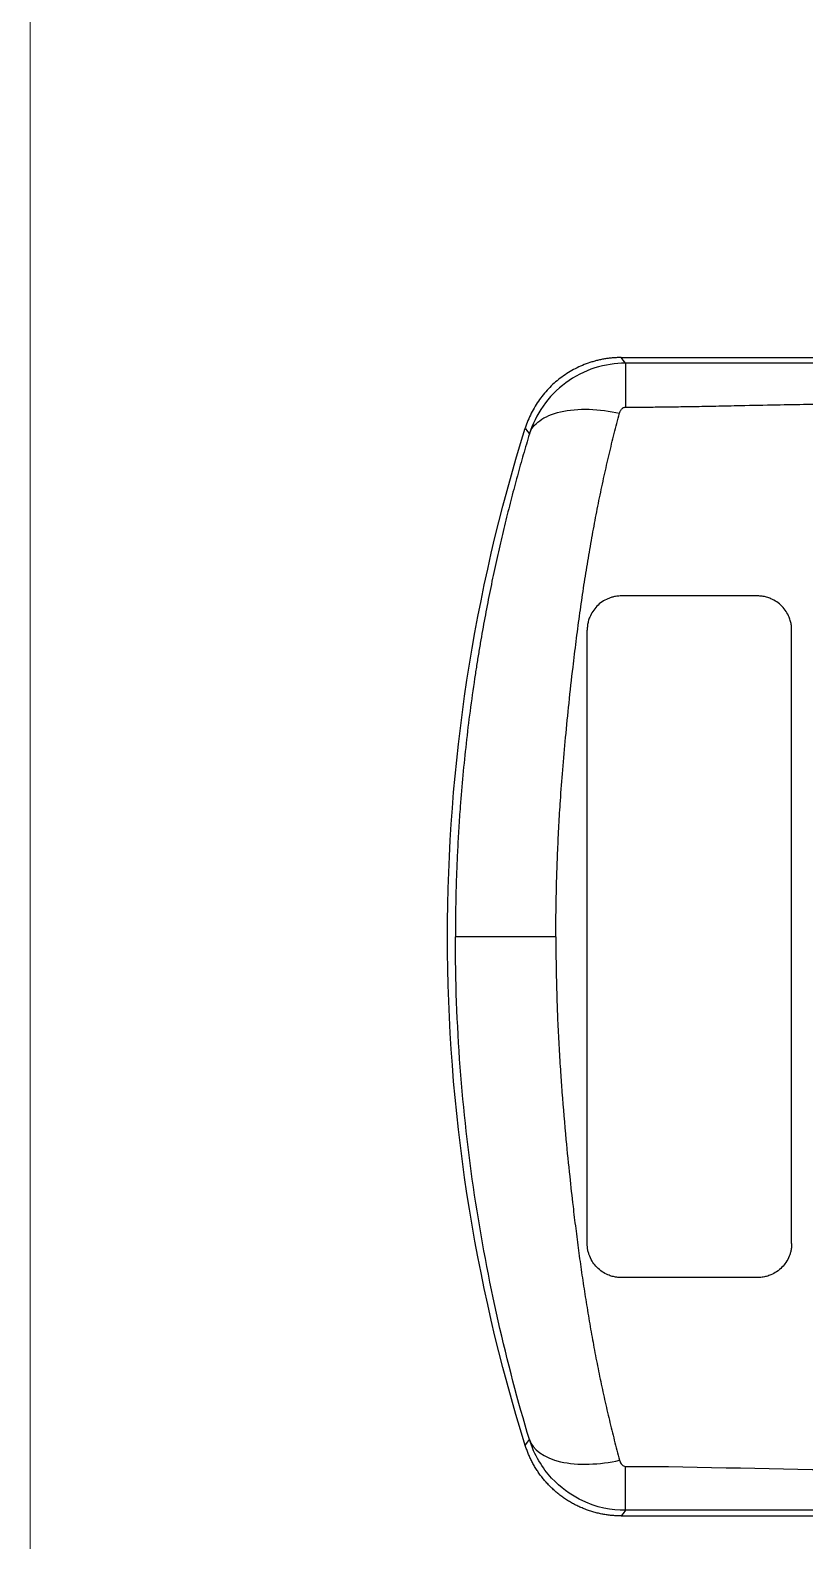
# Model space of a CAD drawing. Header units: millimetres. Extents: x 174875 to 182855, y -330615 to -324972.
# Drawn here: x 179336.8 to 179382.5, y -326688.6 to -326599.5 of the extents above; entities that cross this region are included whole.
import ezdxf

# ---------------------------------------------------------------- set-up
doc = ezdxf.new("R2010")
doc.units = ezdxf.units.MM
doc.header["$LTSCALE"] = 20
doc.linetypes.add('SLD-实线', pattern=[0])
doc.layers.get('0').update_dxf_attribs({"lineweight": 15})
doc.layers.add('粗实线', color=7, linetype='SLD-实线', lineweight=25)

# ---------------------------------------------------------------- blocks, each defined once
blk = doc.blocks.new('20250328.085552')
at = {"layer": '粗实线'}
for p, q in [((10.247, 68.32), (24.071, 68.32)), ((18.289, 54.26), (10.249, 54.26)), ((8.239, 52.25), (8.239, 16.07)), ((20.299, 52.25), (20.299, 16.07)), ((18.289, 14.06), (10.249, 14.06)), ((10.247, 0), (24.071, 0))]:
    blk.add_line(p, q, dxfattribs=at)
at = {"layer": '粗实线', "flags": 128}
for points in [[(10.492, 67.987), (10.355, 68.173), (10.247, 68.32)], [(4.59, 64.164), (4.725, 63.968), (4.831, 63.814)], [(4.59, 4.156), (4.725, 4.352), (4.831, 4.506)], [(10.492, 0.333), (10.355, 0.147), (10.247, 0)]]:
    blk.add_lwpolyline(points, dxfattribs=at)
at = {"layer": '粗实线'}
blk.add_arc((100.366, 34.16), 100.366, 162.60587, 197.39413, dxfattribs=at)
for points, knots in [([(10.247, 68.32), (10.163, 68.319), (9.994, 68.317), (9.738, 68.3), (9.481, 68.272), (9.222, 68.233), (8.963, 68.181), (8.703, 68.118), (8.445, 68.042), (8.188, 67.953), (7.934, 67.853), (7.684, 67.74), (7.438, 67.615), (7.198, 67.478), (6.963, 67.33), (6.736, 67.171), (6.516, 67.002), (6.305, 66.822), (6.102, 66.633), (5.91, 66.436), (5.727, 66.231), (5.555, 66.019), (5.394, 65.8), (5.244, 65.577), (5.106, 65.348), (4.979, 65.116), (4.864, 64.881), (4.761, 64.643), (4.668, 64.405), (4.616, 64.244), (4.59, 64.164)], [0, 0, 0, 0, 0.033603, 0.067646, 0.102107, 0.136959, 0.172174, 0.207723, 0.243575, 0.279695, 0.316048, 0.352599, 0.389308, 0.426138, 0.463048, 0.499999, 0.536949, 0.57386, 0.610689, 0.647399, 0.68395, 0.720303, 0.756423, 0.792275, 0.827825, 0.86304, 0.897892, 0.932353, 0.966397, 1, 1, 1, 1]), ([(10.492, 67.987), (9.687, 67.987), (8.828, 67.871), (7.249, 67.056), (6.679, 66.666), (5.605, 65.505), (5.113, 64.725), (4.831, 63.814)], [0, 0, 0, 0, 0.5, 0.5, 0.75, 0.75, 1, 1, 1, 1]), ([(10.492, 67.987), (10.492, 67.972), (10.492, 67.732), (10.492, 66.811), (10.492, 66.136), (10.492, 65.394)], [0, 0, 0, 0, 0.5, 0.5, 1, 1, 1, 1]), ([(4.831, 63.814), (5.026, 64.38), (5.665, 64.893), (7.674, 65.355), (8.989, 65.293), (10.149, 65.038)], [0, 0, 0, 0, 0.5, 0.5, 1, 1, 1, 1]), ([(6.393, 34.16), (6.393, 34.404), (6.394, 34.891), (6.401, 35.622), (6.413, 36.353), (6.429, 37.084), (6.45, 37.814), (6.475, 38.543), (6.505, 39.27), (6.539, 39.997), (6.578, 40.722), (6.621, 41.444), (6.68, 42.313), (6.789, 43.88), (6.964, 45.93), (7.189, 48.171), (7.384, 49.914), (7.559, 51.368), (7.727, 52.667), (7.908, 53.958), (8.1, 55.241), (8.306, 56.512), (8.524, 57.77), (8.757, 59.015), (9.004, 60.247), (9.266, 61.466), (9.544, 62.671), (9.836, 63.865), (10.045, 64.646), (10.149, 65.038)], [0, 0, 0, 0, 0.022336, 0.044682, 0.067034, 0.089387, 0.111738, 0.134082, 0.156416, 0.178735, 0.201035, 0.223312, 0.245562, 0.281521, 0.368764, 0.437089, 0.493034, 0.53479, 0.576708, 0.618748, 0.660869, 0.703029, 0.745191, 0.78738, 0.829654, 0.872033, 0.914537, 0.957185, 1, 1, 1, 1]), ([(10.149, 65.038), (10.182, 65.16), (10.234, 65.246), (10.355, 65.362), (10.423, 65.394), (10.492, 65.394)], [0, 0, 0, 0, 0.5, 0.5, 1, 1, 1, 1]), ([(4.831, 63.814), (4.156, 61.565), (3.536, 59.223), (2.448, 54.402), (1.976, 51.903), (1.223, 46.886), (0.942, 44.38), (0.562, 39.313), (0.464, 36.732), (0.464, 34.16)], [0, 0, 0, 0, 0.25, 0.25, 0.5, 0.5, 0.75, 0.75, 1, 1, 1, 1]), ([(10.249, 54.26), (10.205, 54.259), (10.116, 54.257), (9.983, 54.244), (9.851, 54.222), (9.719, 54.191), (9.589, 54.15), (9.384, 54.071), (9.109, 53.921), (8.811, 53.672), (8.56, 53.364), (8.411, 53.081), (8.321, 52.829), (8.274, 52.641), (8.244, 52.444), (8.241, 52.315), (8.239, 52.25)], [0, 0, 0, 0, 0.040942, 0.082141, 0.12362, 0.165401, 0.207505, 0.249954, 0.370604, 0.499783, 0.615595, 0.749591, 0.805994, 0.874613, 0.937304, 1, 1, 1, 1]), ([(20.299, 52.25), (20.298, 52.293), (20.297, 52.379), (20.284, 52.507), (20.26, 52.655), (20.219, 52.822), (20.131, 53.075), (19.978, 53.362), (19.728, 53.671), (19.431, 53.92), (19.116, 54.092), (18.823, 54.194), (18.557, 54.25), (18.378, 54.257), (18.289, 54.26)], [0, 0, 0, 0, 0.041669, 0.083351, 0.125048, 0.187778, 0.249939, 0.384042, 0.49954, 0.629014, 0.749154, 0.83429, 0.917847, 1, 1, 1, 1]), ([(4.831, 4.506), (4.771, 4.708), (4.65, 5.113), (4.472, 5.729), (4.295, 6.352), (4.12, 6.984), (3.947, 7.623), (3.777, 8.27), (3.609, 8.925), (3.444, 9.588), (3.281, 10.259), (3.122, 10.937), (2.965, 11.624), (2.811, 12.319), (2.661, 13.021), (2.514, 13.731), (2.371, 14.45), (2.232, 15.176), (2.097, 15.91), (1.966, 16.652), (1.839, 17.402), (1.716, 18.16), (1.54, 19.308), (1.325, 20.838), (1.094, 22.742), (0.902, 24.616), (0.762, 26.283), (0.662, 27.75), (0.59, 29.028), (0.534, 30.309), (0.494, 31.591), (0.469, 32.875), (0.466, 33.732), (0.464, 34.16)], [0, 0, 0, 0, 0.022992, 0.046069, 0.069237, 0.092499, 0.11586, 0.139324, 0.162895, 0.186577, 0.210375, 0.234292, 0.258332, 0.2825, 0.306798, 0.331232, 0.355804, 0.380518, 0.405378, 0.430388, 0.45555, 0.480868, 0.506346, 0.570231, 0.632684, 0.69375, 0.753473, 0.794634, 0.83574, 0.876812, 0.917867, 0.958923, 1, 1, 1, 1]), ([(6.393, 34.16), (5.7, 34.16), (4.954, 34.16), (3.509, 34.16), (2.814, 34.16), (1.66, 34.16), (1.205, 34.16), (0.614, 34.16), (0.476, 34.16), (0.464, 34.16)], [0, 0, 0, 0, 0.25, 0.25, 0.5, 0.5, 0.75, 0.75, 1, 1, 1, 1]), ([(6.393, 34.16), (6.393, 33.917), (6.394, 33.431), (6.401, 32.703), (6.412, 31.973), (6.428, 31.243), (6.448, 30.513), (6.472, 29.783), (6.502, 29.053), (6.535, 28.323), (6.573, 27.593), (6.615, 26.863), (6.686, 25.77), (6.797, 24.279), (6.966, 22.358), (7.169, 20.336), (7.378, 18.45), (7.585, 16.742), (7.783, 15.251), (7.993, 13.791), (8.217, 12.364), (8.454, 10.968), (8.703, 9.605), (8.966, 8.274), (9.241, 6.977), (9.53, 5.713), (9.83, 4.481), (10.043, 3.68), (10.149, 3.282)], [0, 0, 0, 0, 0.022257, 0.044536, 0.066838, 0.089163, 0.111513, 0.133889, 0.15629, 0.178719, 0.201175, 0.22366, 0.246175, 0.302424, 0.362313, 0.425851, 0.493045, 0.541781, 0.589972, 0.637623, 0.684739, 0.731325, 0.777386, 0.822927, 0.867953, 0.91247, 0.956484, 1, 1, 1, 1]), ([(10.249, 14.06), (10.204, 14.061), (10.114, 14.063), (9.98, 14.077), (9.825, 14.103), (9.65, 14.148), (9.399, 14.24), (9.105, 14.401), (8.802, 14.657), (8.555, 14.964), (8.395, 15.272), (8.299, 15.558), (8.248, 15.812), (8.242, 15.984), (8.239, 16.07)], [0, 0, 0, 0, 0.041466, 0.083086, 0.12507, 0.187464, 0.24993, 0.374264, 0.499786, 0.624088, 0.749621, 0.833173, 0.916209, 1, 1, 1, 1]), ([(20.299, 16.07), (20.298, 16.027), (20.297, 15.941), (20.284, 15.812), (20.264, 15.686), (20.235, 15.561), (20.198, 15.437), (20.124, 15.235), (19.984, 14.965), (19.737, 14.658), (19.435, 14.402), (19.12, 14.23), (18.825, 14.127), (18.559, 14.07), (18.379, 14.063), (18.289, 14.06)], [0, 0, 0, 0, 0.0420245, 0.0836943, 0.1251651, 0.1665947, 0.2081417, 0.249963, 0.3755433, 0.4995637, 0.6253403, 0.7491639, 0.8335495, 0.9165942, 1, 1, 1, 1]), ([(4.831, 4.506), (4.929, 4.222), (5.127, 3.951), (5.746, 3.495), (6.167, 3.311), (7.172, 3.08), (7.753, 3.033), (8.953, 3.071), (9.569, 3.155), (10.149, 3.282)], [0, 0, 0, 0, 0.25, 0.25, 0.5, 0.5, 0.75, 0.75, 1, 1, 1, 1]), ([(10.492, 0.333), (9.906, 0.333), (9.29, 0.423), (8.086, 0.808), (7.499, 1.104), (6.454, 1.875), (5.997, 2.348), (5.272, 3.384), (5.005, 3.946), (4.831, 4.506)], [0, 0, 0, 0, 0.25, 0.25, 0.5, 0.5, 0.75, 0.75, 1, 1, 1, 1]), ([(10.247, 0), (10.169, 0.001), (10.012, 0.003), (9.777, 0.017), (9.544, 0.04), (9.312, 0.072), (9.082, 0.114), (8.853, 0.165), (8.625, 0.225), (8.176, 0.362), (7.525, 0.633), (6.726, 1.128), (6.013, 1.742), (5.508, 2.345), (5.162, 2.87), (4.935, 3.282), (4.74, 3.711), (4.64, 4.008), (4.59, 4.156)], [0, 0, 0, 0, 0.031402, 0.062669, 0.09385, 0.124995, 0.156154, 0.187376, 0.21871, 0.250205, 0.374879, 0.499421, 0.624038, 0.749239, 0.8123, 0.874848, 0.937282, 1, 1, 1, 1]), ([(10.149, 3.282), (10.157, 3.256), (10.172, 3.207), (10.203, 3.137), (10.241, 3.076), (10.288, 3.019), (10.346, 2.97), (10.417, 2.934), (10.468, 2.929), (10.492, 2.926)], [0, 0, 0, 0, 0.162049, 0.311811, 0.451031, 0.581876, 0.736053, 0.871493, 1, 1, 1, 1]), ([(10.492, 2.926), (10.764, 2.926), (11.351, 2.924), (12.293, 2.916), (13.361, 2.902), (14.554, 2.882), (15.873, 2.858), (17.501, 2.823), (19.301, 2.786), (21.138, 2.755), (22.693, 2.735), (23.635, 2.732), (24.059, 2.73)], [0, 0, 0, 0, 0.060176, 0.129612, 0.208312, 0.296276, 0.393505, 0.5, 0.656268, 0.791689, 0.906264, 1, 1, 1, 1]), ([(10.492, 0.333), (10.492, 0.348), (10.492, 0.588), (10.492, 1.509), (10.492, 2.184), (10.492, 2.926)], [0, 0, 0, 0, 0.5, 0.5, 1, 1, 1, 1]), ([(24.059, 0.337), (23.727, 0.337), (23.004, 0.337), (21.828, 0.337), (20.471, 0.336), (18.934, 0.336), (17.142, 0.335), (15.25, 0.334), (13.413, 0.334), (11.859, 0.333), (10.916, 0.333), (10.492, 0.333)], [0, 0, 0, 0, 0.0733332, 0.1599975, 0.2599957, 0.3733295, 0.5000001, 0.6562544, 0.7916704, 0.9062508, 1, 1, 1, 1])]:
    blk.add_open_spline(points, degree=3, knots=knots, dxfattribs=at)
for points in [[(24.059, 67.983), (19.537, 67.983), (15.015, 67.987), (10.492, 67.987)], [(10.492, 65.394), (15.015, 65.394), (19.537, 65.59), (24.059, 65.59)]]:
    blk.add_open_spline(points, degree=3, dxfattribs=at)

msp = doc.modelspace()

# ---------------------------------------------------------------- linework, layer by layer
msp.add_lwpolyline([(179336.842, -326453.005), (179386.842, -326453.005), (179386.842, -327203.005), (179336.842, -327203.005)], close=True)

# ---------------------------------------------------------------- block references
at = {"xscale": -1, "rotation": 180}
msp.add_blockref('20250328.085552', (179361.454, -326618.845), dxfattribs=at)

doc.saveas('drawing.dxf')
